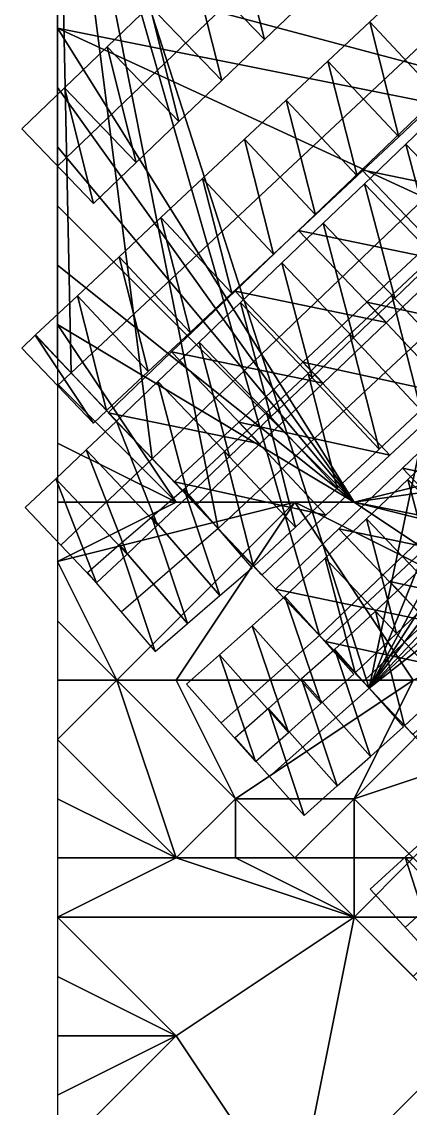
# Model space of a CAD drawing. Header units: metres. Extents: x -1103 to 901, y -902 to 905.
# Drawn here: x -1101.21 to -1088.1, y -532.44 to -495.78 of the extents above; entities that cross this region are included whole.
import ezdxf

# ---------------------------------------------------------------- set-up
doc = ezdxf.new("R2010")
doc.units = ezdxf.units.M
for name, color, linetype in [('OSM_BUILDING_FOOTPRINTS', 7, 'CONTINUOUS'), ('OSM_BUILDING_ROOFS', 1, 'CONTINUOUS'), ('OSM_BUILDING_WALLS', 8, 'CONTINUOUS'), ('OSM_RAIL_AXES', 6, 'CONTINUOUS'), ('OSM_RAIL_SURFACE', 7, 'CONTINUOUS'), ('OSM_TERRAIN', 3, 'CONTINUOUS'), ('OSM_TUNNELS', 252, 'CONTINUOUS')]:
    doc.layers.add(name, color=color, linetype=linetype)

msp = doc.modelspace()

# ---------------------------------------------------------------- linework, layer by layer
at = {"layer": 'OSM_BUILDING_FOOTPRINTS'}
msp.add_polyline3d([(-1054.416, -490.72, 14.952), (-1057.069, -487.9, 14.952), (-1059.025, -485.843, 14.952), (-1062.142, -482.548, 14.952), (-1064.729, -479.805, 14.952), (-1067.139, -477.262, 14.952), (-1071.184, -472.982, 14.952), (-1078.336, -465.418, 14.952), (-1100, -485.639, 14.952), (-1100, -507.15, 14.952), (-1099.547, -507.63, 14.952), (-1096.806, -510.528, 14.952), (-1094.584, -512.883, 14.952), (-1091.168, -516.488, 14.952), (-1089.488, -518.269, 14.952), (-1086.88, -521.022, 14.952)], close=True, dxfattribs=at)
at = {"layer": 'OSM_BUILDING_ROOFS'}
for points in [[(-1089.488, -518.269, 20.152), (-1078.336, -465.418, 20.152), (-1100, -485.639, 20.152)], [(-1089.488, -518.269, 20.152), (-1071.184, -472.982, 20.152), (-1078.336, -465.418, 20.152)], [(-1089.488, -518.269, 20.152), (-1067.139, -477.262, 20.152), (-1071.184, -472.982, 20.152)], [(-1089.488, -518.269, 20.152), (-1064.729, -479.805, 20.152), (-1067.139, -477.262, 20.152)], [(-1089.488, -518.269, 20.152), (-1062.142, -482.548, 20.152), (-1064.729, -479.805, 20.152)], [(-1089.488, -518.269, 20.152), (-1059.025, -485.843, 20.152), (-1062.142, -482.548, 20.152)], [(-1100, -485.639, 20.152), (-1100, -507.15, 20.152), (-1099.547, -507.63, 20.152)], [(-1100, -485.639, 20.152), (-1099.547, -507.63, 20.152), (-1096.806, -510.528, 20.152)], [(-1100, -485.639, 20.152), (-1096.806, -510.528, 20.152), (-1094.584, -512.883, 20.152)], [(-1100, -485.639, 20.152), (-1094.584, -512.883, 20.152), (-1091.168, -516.488, 20.152)], [(-1100, -485.639, 20.152), (-1091.168, -516.488, 20.152), (-1089.488, -518.269, 20.152)], [(-1089.488, -518.269, 20.152), (-1057.069, -487.9, 20.152), (-1059.025, -485.843, 20.152)], [(-1089.488, -518.269, 20.152), (-1054.416, -490.72, 20.152), (-1057.069, -487.9, 20.152)], [(-1089.488, -518.269, 20.152), (-1086.88, -521.022, 20.152), (-1054.416, -490.72, 20.152)]]:
    msp.add_3dface(points, dxfattribs=at)
at = {"layer": 'OSM_BUILDING_WALLS'}
for points in [[(-1100, -485.639, 14.952), (-1100, -507.15, 14.952), (-1100, -507.15, 20.152)], [(-1100, -485.639, 14.952), (-1100, -507.15, 20.152), (-1100, -485.639, 20.152)], [(-1100, -507.15, 14.952), (-1099.547, -507.63, 14.952), (-1099.547, -507.63, 20.152)], [(-1100, -507.15, 14.952), (-1099.547, -507.63, 20.152), (-1100, -507.15, 20.152)], [(-1099.547, -507.63, 14.952), (-1096.806, -510.528, 14.952), (-1096.806, -510.528, 20.152)], [(-1099.547, -507.63, 14.952), (-1096.806, -510.528, 20.152), (-1099.547, -507.63, 20.152)], [(-1096.806, -510.528, 14.952), (-1094.584, -512.883, 14.952), (-1094.584, -512.883, 20.152)], [(-1096.806, -510.528, 14.952), (-1094.584, -512.883, 20.152), (-1096.806, -510.528, 20.152)], [(-1094.584, -512.883, 14.952), (-1091.168, -516.488, 14.952), (-1091.168, -516.488, 20.152)], [(-1094.584, -512.883, 14.952), (-1091.168, -516.488, 20.152), (-1094.584, -512.883, 20.152)], [(-1091.168, -516.488, 14.952), (-1089.488, -518.269, 14.952), (-1089.488, -518.269, 20.152)], [(-1091.168, -516.488, 14.952), (-1089.488, -518.269, 20.152), (-1091.168, -516.488, 20.152)], [(-1089.488, -518.269, 14.952), (-1086.88, -521.022, 14.952), (-1086.88, -521.022, 20.152)], [(-1089.488, -518.269, 14.952), (-1086.88, -521.022, 20.152), (-1089.488, -518.269, 20.152)]]:
    msp.add_3dface(points, dxfattribs=at)
at = {"layer": 'OSM_RAIL_AXES'}
for points in [[(-1071.184, -472.982, 19.387), (-1100, -500.659, 19.415)], [(-1067.139, -477.262, 18.634), (-1099.547, -507.63, 18.77)], [(-1064.729, -479.805, 18.113), (-1096.806, -510.528, 18.202)], [(-1062.142, -482.548, 17.564), (-1094.584, -512.883, 17.71)], [(-1059.025, -485.843, 16.9), (-1091.168, -516.488, 16.977)], [(-1057.069, -487.9, 16.525), (-1089.488, -518.269, 16.624)], [(-1099.547, -507.63, 18.515), (-1100, -508.062, 18.565)], [(-1096.806, -510.528, 18.242), (-1099.89, -513.447, 18.351)], [(-1094.584, -512.883, 18.281), (-1097.856, -515.703, 18.162)], [(-1091.168, -516.488, 17.743), (-1094.484, -519.441, 17.589)], [(-1089.488, -518.269, 17.535), (-1092.848, -521.255, 17.516)], [(-1088.272, -526.342, 16.131), (-1083.552, -522.018, 16.283)]]:
    msp.add_polyline3d(points, dxfattribs=at)
at = {"layer": 'OSM_RAIL_SURFACE'}
for points in [[(-1094.008, -492.477, 19.508), (-1095.449, -493.861, 19.499), (-1093.025, -496.385, 19.499)], [(-1094.008, -492.477, 19.508), (-1093.025, -496.385, 19.499), (-1091.584, -495.002, 19.508)], [(-1095.449, -493.861, 19.499), (-1096.89, -495.245, 19.497), (-1094.465, -497.769, 19.497)], [(-1095.449, -493.861, 19.499), (-1094.465, -497.769, 19.497), (-1093.025, -496.385, 19.499)], [(-1088.062, -494.47, 18.83), (-1089.471, -495.79, 18.837), (-1087.078, -498.344, 18.837)], [(-1096.89, -495.245, 19.497), (-1098.331, -496.629, 19.508), (-1095.906, -499.153, 19.508)], [(-1096.89, -495.245, 19.497), (-1095.906, -499.153, 19.508), (-1094.465, -497.769, 19.497)], [(-1089.471, -495.79, 18.837), (-1090.88, -497.111, 18.844), (-1088.487, -499.665, 18.844)], [(-1089.471, -495.79, 18.837), (-1088.487, -499.665, 18.844), (-1087.078, -498.344, 18.837)], [(-1098.331, -496.629, 19.508), (-1099.771, -498.013, 19.519), (-1097.347, -500.537, 19.519)], [(-1098.331, -496.629, 19.508), (-1097.347, -500.537, 19.519), (-1095.906, -499.153, 19.508)], [(-1090.88, -497.111, 18.844), (-1092.289, -498.431, 18.851), (-1089.896, -500.985, 18.851)], [(-1090.88, -497.111, 18.844), (-1089.896, -500.985, 18.851), (-1088.487, -499.665, 18.844)], [(-1099.771, -498.013, 19.519), (-1101.212, -499.397, 19.531), (-1098.788, -501.921, 19.531)], [(-1099.771, -498.013, 19.519), (-1098.788, -501.921, 19.531), (-1097.347, -500.537, 19.519)], [(-1092.289, -498.431, 18.851), (-1093.698, -499.751, 18.858), (-1091.305, -502.305, 18.858)], [(-1092.289, -498.431, 18.851), (-1091.305, -502.305, 18.858), (-1089.896, -500.985, 18.851)], [(-1086.859, -498.578, 18.295), (-1088.254, -499.913, 18.3), (-1085.833, -502.441, 18.3)], [(-1093.698, -499.751, 18.858), (-1095.108, -501.072, 18.866), (-1092.714, -503.626, 18.866)], [(-1093.698, -499.751, 18.858), (-1092.714, -503.626, 18.866), (-1091.305, -502.305, 18.858)], [(-1088.254, -499.913, 18.3), (-1089.648, -501.249, 18.304), (-1087.227, -503.777, 18.304)], [(-1088.254, -499.913, 18.3), (-1087.227, -503.777, 18.304), (-1085.833, -502.441, 18.3)], [(-1095.108, -501.072, 18.866), (-1096.517, -502.392, 18.873), (-1094.123, -504.946, 18.873)], [(-1095.108, -501.072, 18.866), (-1094.123, -504.946, 18.873), (-1092.714, -503.626, 18.866)], [(-1089.648, -501.249, 18.304), (-1091.043, -502.585, 18.308), (-1088.622, -505.113, 18.308)], [(-1089.648, -501.249, 18.304), (-1088.622, -505.113, 18.308), (-1087.227, -503.777, 18.304)], [(-1096.517, -502.392, 18.873), (-1097.926, -503.713, 18.881), (-1095.532, -506.266, 18.881)], [(-1096.517, -502.392, 18.873), (-1095.532, -506.266, 18.881), (-1094.123, -504.946, 18.873)], [(-1091.043, -502.585, 18.308), (-1092.438, -503.921, 18.311), (-1090.017, -506.448, 18.311)], [(-1091.043, -502.585, 18.308), (-1090.017, -506.448, 18.311), (-1088.622, -505.113, 18.308)], [(-1097.926, -503.713, 18.881), (-1099.335, -505.033, 18.885), (-1096.942, -507.587, 18.885)], [(-1097.926, -503.713, 18.881), (-1096.942, -507.587, 18.885), (-1095.532, -506.266, 18.881)], [(-1087.316, -503.691, 17.806), (-1088.727, -505.01, 17.811), (-1086.336, -507.567, 17.811)], [(-1092.438, -503.921, 18.311), (-1093.832, -505.257, 18.314), (-1091.411, -507.784, 18.314)], [(-1092.438, -503.921, 18.311), (-1091.411, -507.784, 18.314), (-1090.017, -506.448, 18.311)], [(-1099.335, -505.033, 18.885), (-1100.744, -506.353, 18.89), (-1098.351, -508.907, 18.89)], [(-1099.335, -505.033, 18.885), (-1098.351, -508.907, 18.89), (-1096.942, -507.587, 18.885)], [(-1088.727, -505.01, 17.811), (-1090.137, -506.329, 17.815), (-1087.747, -508.886, 17.815)], [(-1088.727, -505.01, 17.811), (-1087.747, -508.886, 17.815), (-1086.336, -507.567, 17.811)], [(-1093.832, -505.257, 18.314), (-1095.227, -506.592, 18.317), (-1092.806, -509.12, 18.317)], [(-1093.832, -505.257, 18.314), (-1092.806, -509.12, 18.317), (-1091.411, -507.784, 18.314)], [(-1100.754, -506.363, 18.685), (-1101.207, -506.795, 18.685), (-1098.793, -509.329, 18.551)], [(-1100.754, -506.363, 18.685), (-1098.793, -509.329, 18.551), (-1098.34, -508.897, 18.501)], [(-1095.227, -506.592, 18.317), (-1096.622, -507.928, 18.32), (-1094.201, -510.456, 18.32)], [(-1095.227, -506.592, 18.317), (-1094.201, -510.456, 18.32), (-1092.806, -509.12, 18.317)], [(-1090.137, -506.329, 17.815), (-1091.548, -507.648, 17.818), (-1089.157, -510.205, 17.818)], [(-1090.137, -506.329, 17.815), (-1089.157, -510.205, 17.818), (-1087.747, -508.886, 17.815)], [(-1091.548, -507.648, 17.818), (-1092.958, -508.967, 17.822), (-1090.568, -511.524, 17.822)], [(-1091.548, -507.648, 17.818), (-1090.568, -511.524, 17.822), (-1089.157, -510.205, 17.818)], [(-1096.622, -507.928, 18.32), (-1098.016, -509.264, 18.322), (-1095.595, -511.791, 18.322)], [(-1096.622, -507.928, 18.32), (-1095.595, -511.791, 18.322), (-1094.201, -510.456, 18.32)], [(-1092.958, -508.967, 17.822), (-1094.369, -510.286, 17.826), (-1091.978, -512.842, 17.826)], [(-1092.958, -508.967, 17.822), (-1091.978, -512.842, 17.826), (-1090.568, -511.524, 17.822)], [(-1098.009, -509.257, 18.464), (-1099.037, -510.23, 18.578), (-1096.631, -512.772, 18.367)], [(-1098.009, -509.257, 18.464), (-1096.631, -512.772, 18.367), (-1095.603, -511.798, 18.294)], [(-1086.786, -509.892, 17.1), (-1088.183, -511.225, 17.099), (-1085.768, -513.758, 17.099)], [(-1099.037, -510.23, 18.578), (-1100.065, -511.203, 18.455), (-1097.659, -513.745, 18.427)], [(-1099.037, -510.23, 18.578), (-1097.659, -513.745, 18.427), (-1096.631, -512.772, 18.367)], [(-1094.369, -510.286, 17.826), (-1095.779, -511.605, 17.83), (-1093.389, -514.161, 17.83)], [(-1094.369, -510.286, 17.826), (-1093.389, -514.161, 17.83), (-1091.978, -512.842, 17.826)], [(-1100.065, -511.203, 18.455), (-1101.093, -512.176, 18.455), (-1098.687, -514.718, 18.383)], [(-1100.065, -511.203, 18.455), (-1098.687, -514.718, 18.383), (-1097.659, -513.745, 18.427)], [(-1088.183, -511.225, 17.099), (-1089.581, -512.557, 17.098), (-1087.166, -515.09, 17.098)], [(-1088.183, -511.225, 17.099), (-1087.166, -515.09, 17.098), (-1085.768, -513.758, 17.099)], [(-1095.727, -511.558, 18.314), (-1096.817, -512.498, 18.307), (-1094.532, -515.149, 18.139)], [(-1095.727, -511.558, 18.314), (-1094.532, -515.149, 18.139), (-1093.441, -514.209, 18.162)], [(-1096.817, -512.498, 18.307), (-1097.908, -513.438, 18.448), (-1095.623, -516.089, 18.12)], [(-1096.817, -512.498, 18.307), (-1095.623, -516.089, 18.12), (-1094.532, -515.149, 18.139)], [(-1089.581, -512.557, 17.098), (-1090.978, -513.889, 17.098), (-1088.563, -516.423, 17.098)], [(-1089.581, -512.557, 17.098), (-1088.563, -516.423, 17.098), (-1087.166, -515.09, 17.098)], [(-1097.908, -513.438, 18.448), (-1098.998, -514.378, 18.419), (-1096.713, -517.029, 18.101)], [(-1097.908, -513.438, 18.448), (-1096.713, -517.029, 18.101), (-1095.623, -516.089, 18.12)], [(-1090.978, -513.889, 17.098), (-1092.376, -515.222, 17.097), (-1089.961, -517.755, 17.097)], [(-1090.978, -513.889, 17.098), (-1089.961, -517.755, 17.097), (-1088.563, -516.423, 17.098)], [(-1087.865, -514.351, 16.746), (-1089.275, -515.671, 16.745), (-1086.882, -518.226, 16.745)], [(-1092.332, -515.181, 18.032), (-1093.438, -516.166, 17.938), (-1091.11, -518.78, 17.67)], [(-1092.332, -515.181, 18.032), (-1091.11, -518.78, 17.67), (-1090.005, -517.795, 17.694)], [(-1089.275, -515.671, 16.745), (-1090.685, -516.992, 16.744), (-1088.292, -519.546, 16.744)], [(-1089.275, -515.671, 16.745), (-1088.292, -519.546, 16.744), (-1086.882, -518.226, 16.745)], [(-1093.438, -516.166, 17.938), (-1094.543, -517.15, 17.843), (-1092.215, -519.764, 17.663)], [(-1093.438, -516.166, 17.938), (-1092.215, -519.764, 17.663), (-1091.11, -518.78, 17.67)], [(-1094.543, -517.15, 17.843), (-1095.648, -518.134, 17.761), (-1093.321, -520.748, 17.657)], [(-1094.543, -517.15, 17.843), (-1093.321, -520.748, 17.657), (-1092.215, -519.764, 17.663)], [(-1090.651, -516.961, 17.8), (-1091.771, -517.956, 17.705), (-1089.446, -520.572, 17.55)], [(-1090.651, -516.961, 17.8), (-1089.446, -520.572, 17.55), (-1088.326, -519.577, 17.724)], [(-1091.771, -517.956, 17.705), (-1092.891, -518.951, 17.695), (-1090.566, -521.568, 17.536)], [(-1091.771, -517.956, 17.705), (-1090.566, -521.568, 17.536), (-1089.446, -520.572, 17.55)], [(-1092.891, -518.951, 17.695), (-1094.011, -519.947, 17.689), (-1091.686, -522.563, 17.433)], [(-1092.891, -518.951, 17.695), (-1091.686, -522.563, 17.433), (-1090.566, -521.568, 17.536)], [(-1085.91, -526.551, 16.078), (-1087.094, -522.889, 16.408), (-1088.274, -523.97, 16.293)], [(-1087.09, -527.632, 16.083), (-1088.274, -523.97, 16.293), (-1089.454, -525.051, 16.245)], [(-1087.09, -527.632, 16.083), (-1085.91, -526.551, 16.078), (-1088.274, -523.97, 16.293)]]:
    msp.add_3dface(points, dxfattribs=at)
at = {"layer": 'OSM_TERRAIN'}
for points in [[(-1100, -494, 18.582), (-1070, -502, 18.582), (-1060, -492, 18.582)], [(-1100, -496, 18.582), (-1070, -502, 18.582), (-1100, -494, 18.582)], [(-1090, -512, 18.549), (-1074, -508, 18.582), (-1100, -496, 18.582)], [(-1090, -512, 18.549), (-1100, -496, 18.582), (-1100, -498, 18.582)], [(-1100, -496, 18.582), (-1074, -508, 18.582), (-1070, -502, 18.582)], [(-1100, -500, 18.582), (-1090, -512, 18.549), (-1100, -498, 18.582)], [(-1100, -502, 18.582), (-1090, -512, 18.549), (-1100, -500, 18.582)], [(-1100, -504, 18.583), (-1090, -512, 18.549), (-1100, -502, 18.582)], [(-1100, -506, 18.565), (-1090, -512, 18.549), (-1100, -504, 18.583)], [(-1100, -508, 18.565), (-1096, -512, 18.121), (-1100, -506, 18.565)], [(-1096, -512, 18.121), (-1090, -512, 18.549), (-1100, -506, 18.565)], [(-1100, -510, 18.565), (-1096, -512, 18.121), (-1100, -508, 18.565)], [(-1076, -510, 18.582), (-1074, -508, 18.582), (-1090, -512, 18.549)], [(-1100, -512, 18.358), (-1096, -512, 18.121), (-1100, -510, 18.565)], [(-1080, -514, 18.582), (-1076, -510, 18.582), (-1090, -512, 18.549)], [(-1098, -518, 17.989), (-1092, -512, 18.271), (-1100, -514, 18.358)], [(-1100, -514, 18.358), (-1096, -512, 18.121), (-1100, -512, 18.358)], [(-1100, -514, 18.358), (-1092, -512, 18.271), (-1096, -512, 18.121)], [(-1098, -518, 17.989), (-1096, -518, 17.65), (-1092, -512, 18.271)], [(-1096, -518, 17.65), (-1088, -518, 17.518), (-1092, -512, 18.271)], [(-1096, -512, 18.121), (-1092, -512, 18.271), (-1090, -512, 18.549)], [(-1088, -518, 17.518), (-1084, -516, 18.582), (-1092, -512, 18.271)], [(-1092, -512, 18.271), (-1084, -516, 18.582), (-1090, -512, 18.549)], [(-1084, -516, 18.582), (-1082, -514, 18.582), (-1090, -512, 18.549)], [(-1082, -514, 18.582), (-1080, -514, 18.582), (-1090, -512, 18.549)], [(-1100, -516, 18.078), (-1098, -518, 17.989), (-1100, -514, 18.358)], [(-1100, -518, 17.847), (-1098, -518, 17.989), (-1100, -516, 18.078)], [(-1100, -520, 17.213), (-1096, -524, 16.614), (-1098, -518, 17.989)], [(-1100, -520, 17.213), (-1098, -518, 17.989), (-1100, -518, 17.847)], [(-1096, -524, 16.614), (-1094, -522, 17.518), (-1098, -518, 17.989)], [(-1094, -522, 17.518), (-1096, -518, 17.65), (-1098, -518, 17.989)], [(-1094, -522, 17.518), (-1088, -518, 17.518), (-1096, -518, 17.65)], [(-1094, -522, 17.518), (-1090, -522, 17.372), (-1088, -518, 17.518)], [(-1084, -520, 16.415), (-1086, -518, 18.138), (-1090, -522, 17.372)], [(-1090, -522, 17.372), (-1086, -518, 18.138), (-1088, -518, 17.518)], [(-1100, -522, 16.896), (-1096, -524, 16.614), (-1100, -520, 17.213)], [(-1088, -524, 16.162), (-1084, -520, 16.415), (-1090, -522, 17.372)], [(-1100, -524, 16.58), (-1096, -524, 16.614), (-1100, -522, 16.896)], [(-1096, -524, 16.614), (-1094, -524, 17.016), (-1094, -522, 17.518)], [(-1094, -524, 17.016), (-1092, -524, 17.017), (-1094, -522, 17.518)], [(-1092, -524, 17.017), (-1090, -522, 17.372), (-1094, -522, 17.518)], [(-1092, -524, 17.017), (-1090, -524, 16.103), (-1090, -522, 17.372)], [(-1090, -524, 16.103), (-1088, -524, 16.162), (-1090, -522, 17.372)], [(-1100, -526, 16.265), (-1096, -524, 16.614), (-1100, -524, 16.58)], [(-1100, -526, 16.265), (-1090, -526, 16.114), (-1096, -524, 16.614)], [(-1090, -526, 16.114), (-1094, -524, 17.016), (-1096, -524, 16.614)], [(-1090, -526, 16.114), (-1092, -524, 17.017), (-1094, -524, 17.016)], [(-1090, -526, 16.114), (-1090, -524, 16.103), (-1092, -524, 17.017)], [(-1090, -526, 16.114), (-1086, -526, 16.162), (-1088, -524, 16.162)], [(-1090, -526, 16.114), (-1088, -524, 16.162), (-1090, -524, 16.103)], [(-1100, -528, 15.948), (-1096, -530, 15.559), (-1100, -526, 16.265)], [(-1096, -530, 15.559), (-1090, -526, 16.114), (-1100, -526, 16.265)], [(-1092, -536, 14.79), (-1090, -526, 16.114), (-1096, -530, 15.559)], [(-1092, -536, 14.79), (-1086, -530, 15.52), (-1090, -526, 16.114)], [(-1090, -526, 16.114), (-1086, -530, 15.52), (-1088, -528, 16.115)], [(-1088, -528, 16.115), (-1086, -526, 16.162), (-1090, -526, 16.114)], [(-1100, -530, 15.246), (-1096, -530, 15.559), (-1100, -528, 15.948)], [(-1100, -534, 14.211), (-1096, -530, 15.559), (-1100, -532, 14.478)], [(-1100, -534, 14.211), (-1092, -536, 14.79), (-1096, -530, 15.559)], [(-1100, -532, 14.478), (-1096, -530, 15.559), (-1100, -530, 15.246)], [(-1078, -542, 14.506), (-1086, -530, 15.52), (-1092, -536, 14.79)]]:
    msp.add_3dface(points, dxfattribs=at)
at = {"layer": 'OSM_TUNNELS'}
for points in [[(-1087.601, -498.734, 17.877), (-1089.739, -500.782, 17.884), (-1089.739, -500.782, 18.632)], [(-1087.601, -498.734, 17.877), (-1089.739, -500.782, 18.632), (-1087.601, -498.734, 18.632)], [(-1087.601, -498.734, 17.877), (-1087.601, -498.734, 18.632), (-1089.739, -500.782, 18.632)], [(-1087.601, -498.734, 17.877), (-1089.739, -500.782, 18.632), (-1089.739, -500.782, 17.884)], [(-1084.626, -501.839, 24.377), (-1089.739, -500.782, 24.384), (-1087.601, -498.734, 24.377)], [(-1084.626, -501.839, 25.077), (-1087.601, -498.734, 25.077), (-1089.739, -500.782, 25.084)], [(-1089.739, -500.782, 17.884), (-1091.878, -502.83, 17.889), (-1091.878, -502.83, 18.623)], [(-1089.739, -500.782, 17.884), (-1091.878, -502.83, 18.623), (-1089.739, -500.782, 18.632)], [(-1089.739, -500.782, 17.884), (-1089.739, -500.782, 18.632), (-1091.878, -502.83, 18.623)], [(-1089.739, -500.782, 17.884), (-1091.878, -502.83, 18.623), (-1091.878, -502.83, 17.889)], [(-1086.765, -503.888, 24.384), (-1091.878, -502.83, 24.389), (-1089.739, -500.782, 24.384)], [(-1086.765, -503.888, 25.084), (-1089.739, -500.782, 25.084), (-1091.878, -502.83, 25.089)], [(-1084.626, -501.839, 24.377), (-1086.765, -503.888, 24.384), (-1089.739, -500.782, 24.384)], [(-1084.626, -501.839, 25.077), (-1089.739, -500.782, 25.084), (-1086.765, -503.888, 25.084)], [(-1091.878, -502.83, 17.889), (-1094.016, -504.879, 17.894), (-1094.016, -504.879, 18.614)], [(-1091.878, -502.83, 17.889), (-1094.016, -504.879, 18.614), (-1091.878, -502.83, 18.623)], [(-1091.878, -502.83, 17.889), (-1091.878, -502.83, 18.623), (-1094.016, -504.879, 18.614)], [(-1091.878, -502.83, 17.889), (-1094.016, -504.879, 18.614), (-1094.016, -504.879, 17.894)], [(-1088.903, -505.936, 24.389), (-1094.016, -504.879, 24.394), (-1091.878, -502.83, 24.389)], [(-1088.903, -505.936, 25.089), (-1091.878, -502.83, 25.089), (-1094.016, -504.879, 25.094)], [(-1086.765, -503.888, 24.384), (-1088.903, -505.936, 24.389), (-1091.878, -502.83, 24.389)], [(-1086.765, -503.888, 25.084), (-1091.878, -502.83, 25.089), (-1088.903, -505.936, 25.089)], [(-1087.401, -503.223, 17.385), (-1089.564, -505.246, 17.393), (-1089.564, -505.246, 18.619)], [(-1087.401, -503.223, 17.385), (-1089.564, -505.246, 18.619), (-1087.401, -503.223, 18.628)], [(-1087.401, -503.223, 17.385), (-1087.401, -503.223, 18.628), (-1089.564, -505.246, 18.619)], [(-1087.401, -503.223, 17.385), (-1089.564, -505.246, 18.619), (-1089.564, -505.246, 17.393)], [(-1084.464, -506.364, 23.885), (-1089.564, -505.246, 23.893), (-1087.401, -503.223, 23.885)], [(-1084.464, -506.364, 24.585), (-1087.401, -503.223, 24.585), (-1089.564, -505.246, 24.593)], [(-1086.765, -503.888, 17.884), (-1086.765, -503.888, 18.627), (-1088.903, -505.936, 18.618)], [(-1086.765, -503.888, 17.884), (-1088.903, -505.936, 18.618), (-1088.903, -505.936, 17.889)], [(-1086.765, -503.888, 17.884), (-1088.903, -505.936, 17.889), (-1088.903, -505.936, 18.618)], [(-1086.765, -503.888, 17.884), (-1088.903, -505.936, 18.618), (-1086.765, -503.888, 18.627)], [(-1094.016, -504.879, 17.894), (-1096.155, -506.927, 17.898), (-1096.155, -506.927, 18.62)], [(-1094.016, -504.879, 17.894), (-1096.155, -506.927, 18.62), (-1094.016, -504.879, 18.614)], [(-1094.016, -504.879, 17.894), (-1094.016, -504.879, 18.614), (-1096.155, -506.927, 18.62)], [(-1094.016, -504.879, 17.894), (-1096.155, -506.927, 18.62), (-1096.155, -506.927, 17.898)], [(-1091.042, -507.984, 24.394), (-1096.155, -506.927, 24.398), (-1094.016, -504.879, 24.394)], [(-1091.042, -507.984, 25.094), (-1094.016, -504.879, 25.094), (-1096.155, -506.927, 25.098)], [(-1088.903, -505.936, 24.389), (-1091.042, -507.984, 24.394), (-1094.016, -504.879, 24.394)], [(-1088.903, -505.936, 25.089), (-1094.016, -504.879, 25.094), (-1091.042, -507.984, 25.094)], [(-1089.564, -505.246, 17.393), (-1091.727, -507.268, 17.398), (-1091.727, -507.268, 18.61)], [(-1089.564, -505.246, 17.393), (-1091.727, -507.268, 18.61), (-1089.564, -505.246, 18.619)], [(-1089.564, -505.246, 17.393), (-1089.564, -505.246, 18.619), (-1091.727, -507.268, 18.61)], [(-1089.564, -505.246, 17.393), (-1091.727, -507.268, 18.61), (-1091.727, -507.268, 17.398)], [(-1086.627, -508.386, 23.893), (-1091.727, -507.268, 23.898), (-1089.564, -505.246, 23.893)], [(-1086.627, -508.386, 24.593), (-1089.564, -505.246, 24.593), (-1091.727, -507.268, 24.598)], [(-1084.464, -506.364, 23.885), (-1086.627, -508.386, 23.893), (-1089.564, -505.246, 23.893)], [(-1084.464, -506.364, 24.585), (-1089.564, -505.246, 24.593), (-1086.627, -508.386, 24.593)], [(-1088.903, -505.936, 17.889), (-1088.903, -505.936, 18.618), (-1091.042, -507.984, 18.609)], [(-1088.903, -505.936, 17.889), (-1091.042, -507.984, 18.609), (-1091.042, -507.984, 17.894)], [(-1088.903, -505.936, 17.889), (-1091.042, -507.984, 17.894), (-1091.042, -507.984, 18.609)], [(-1088.903, -505.936, 17.889), (-1091.042, -507.984, 18.609), (-1088.903, -505.936, 18.618)], [(-1096.155, -506.927, 17.898), (-1098.293, -508.975, 17.902), (-1098.293, -508.975, 18.426)], [(-1096.155, -506.927, 17.898), (-1098.293, -508.975, 18.426), (-1096.155, -506.927, 18.62)], [(-1096.155, -506.927, 17.898), (-1096.155, -506.927, 18.62), (-1098.293, -508.975, 18.426)], [(-1096.155, -506.927, 17.898), (-1098.293, -508.975, 18.426), (-1098.293, -508.975, 17.902)], [(-1093.18, -510.032, 24.398), (-1098.293, -508.975, 24.402), (-1096.155, -506.927, 24.398)], [(-1093.18, -510.032, 25.098), (-1096.155, -506.927, 25.098), (-1098.293, -508.975, 25.102)], [(-1091.042, -507.984, 24.394), (-1093.18, -510.032, 24.398), (-1096.155, -506.927, 24.398)], [(-1091.042, -507.984, 25.094), (-1096.155, -506.927, 25.098), (-1093.18, -510.032, 25.098)], [(-1091.727, -507.268, 17.398), (-1093.89, -509.29, 17.403), (-1093.89, -509.29, 18.608)], [(-1091.727, -507.268, 17.398), (-1093.89, -509.29, 18.608), (-1091.727, -507.268, 18.61)], [(-1091.727, -507.268, 17.398), (-1091.727, -507.268, 18.61), (-1093.89, -509.29, 18.608)], [(-1091.727, -507.268, 17.398), (-1093.89, -509.29, 18.608), (-1093.89, -509.29, 17.403)], [(-1088.79, -510.409, 23.898), (-1093.89, -509.29, 23.903), (-1091.727, -507.268, 23.898)], [(-1088.79, -510.409, 24.598), (-1091.727, -507.268, 24.598), (-1093.89, -509.29, 24.603)], [(-1086.627, -508.386, 23.893), (-1088.79, -510.409, 23.898), (-1091.727, -507.268, 23.898)], [(-1086.627, -508.386, 24.593), (-1091.727, -507.268, 24.598), (-1088.79, -510.409, 24.598)], [(-1091.042, -507.984, 17.894), (-1091.042, -507.984, 18.609), (-1093.18, -510.032, 18.605)], [(-1091.042, -507.984, 17.894), (-1093.18, -510.032, 18.605), (-1093.18, -510.032, 17.898)], [(-1091.042, -507.984, 17.894), (-1093.18, -510.032, 17.898), (-1093.18, -510.032, 18.605)], [(-1091.042, -507.984, 17.894), (-1093.18, -510.032, 18.605), (-1091.042, -507.984, 18.609)], [(-1086.627, -508.386, 17.393), (-1086.627, -508.386, 18.614), (-1088.79, -510.409, 18.605)], [(-1086.627, -508.386, 17.393), (-1088.79, -510.409, 18.605), (-1088.79, -510.409, 17.398)], [(-1086.627, -508.386, 17.393), (-1088.79, -510.409, 17.398), (-1088.79, -510.409, 18.605)], [(-1086.627, -508.386, 17.393), (-1088.79, -510.409, 18.605), (-1086.627, -508.386, 18.614)], [(-1086.223, -508.803, 16.681), (-1088.366, -510.846, 16.679), (-1088.366, -510.846, 18.604)], [(-1086.223, -508.803, 16.681), (-1088.366, -510.846, 18.604), (-1086.223, -508.803, 18.613)], [(-1086.223, -508.803, 16.681), (-1086.223, -508.803, 18.613), (-1088.366, -510.846, 18.604)], [(-1086.223, -508.803, 16.681), (-1088.366, -510.846, 18.604), (-1088.366, -510.846, 16.679)], [(-1083.256, -511.915, 23.181), (-1088.366, -510.846, 23.179), (-1086.223, -508.803, 23.181)], [(-1083.256, -511.915, 23.881), (-1086.223, -508.803, 23.881), (-1088.366, -510.846, 23.879)], [(-1093.18, -510.032, 24.398), (-1095.319, -512.08, 24.402), (-1098.293, -508.975, 24.402)], [(-1093.18, -510.032, 25.098), (-1098.293, -508.975, 25.102), (-1095.319, -512.08, 25.102)], [(-1093.89, -509.29, 17.403), (-1096.052, -511.313, 17.41), (-1096.052, -511.313, 18.251)], [(-1093.89, -509.29, 17.403), (-1096.052, -511.313, 18.251), (-1093.89, -509.29, 18.608)], [(-1093.89, -509.29, 17.403), (-1093.89, -509.29, 18.608), (-1096.052, -511.313, 18.251)], [(-1093.89, -509.29, 17.403), (-1096.052, -511.313, 18.251), (-1096.052, -511.313, 17.41)], [(-1090.953, -512.431, 23.903), (-1096.052, -511.313, 23.91), (-1093.89, -509.29, 23.903)], [(-1090.953, -512.431, 24.603), (-1093.89, -509.29, 24.603), (-1096.052, -511.313, 24.61)], [(-1088.79, -510.409, 23.898), (-1090.953, -512.431, 23.903), (-1093.89, -509.29, 23.903)], [(-1088.79, -510.409, 24.598), (-1093.89, -509.29, 24.603), (-1090.953, -512.431, 24.603)], [(-1093.18, -510.032, 17.898), (-1093.18, -510.032, 18.605), (-1095.319, -512.08, 18.212)], [(-1093.18, -510.032, 17.898), (-1095.319, -512.08, 18.212), (-1095.319, -512.08, 17.902)], [(-1093.18, -510.032, 17.898), (-1095.319, -512.08, 17.902), (-1095.319, -512.08, 18.212)], [(-1093.18, -510.032, 17.898), (-1095.319, -512.08, 18.212), (-1093.18, -510.032, 18.605)], [(-1088.79, -510.409, 17.398), (-1088.79, -510.409, 18.605), (-1090.953, -512.431, 18.381)], [(-1088.79, -510.409, 17.398), (-1090.953, -512.431, 18.381), (-1090.953, -512.431, 17.403)], [(-1088.79, -510.409, 17.398), (-1090.953, -512.431, 17.403), (-1090.953, -512.431, 18.381)], [(-1088.79, -510.409, 17.398), (-1090.953, -512.431, 18.381), (-1088.79, -510.409, 18.605)], [(-1088.366, -510.846, 16.679), (-1090.509, -512.889, 16.678), (-1090.509, -512.889, 18.347)], [(-1088.366, -510.846, 16.679), (-1090.509, -512.889, 18.347), (-1088.366, -510.846, 18.604)], [(-1088.366, -510.846, 16.679), (-1088.366, -510.846, 18.604), (-1090.509, -512.889, 18.347)], [(-1088.366, -510.846, 16.679), (-1090.509, -512.889, 18.347), (-1090.509, -512.889, 16.678)], [(-1085.399, -513.958, 23.179), (-1090.509, -512.889, 23.178), (-1088.366, -510.846, 23.179)], [(-1085.399, -513.958, 23.879), (-1088.366, -510.846, 23.879), (-1090.509, -512.889, 23.878)], [(-1083.256, -511.915, 23.181), (-1085.399, -513.958, 23.179), (-1088.366, -510.846, 23.179)], [(-1083.256, -511.915, 23.881), (-1088.366, -510.846, 23.879), (-1085.399, -513.958, 23.879)], [(-1090.953, -512.431, 23.903), (-1093.116, -514.454, 23.91), (-1096.052, -511.313, 23.91)], [(-1090.953, -512.431, 24.603), (-1096.052, -511.313, 24.61), (-1093.116, -514.454, 24.61)], [(-1090.953, -512.431, 17.403), (-1090.953, -512.431, 18.381), (-1093.116, -514.454, 18.059)], [(-1090.953, -512.431, 17.403), (-1093.116, -514.454, 18.059), (-1093.116, -514.454, 17.41)], [(-1090.953, -512.431, 17.403), (-1093.116, -514.454, 17.41), (-1093.116, -514.454, 18.059)], [(-1090.953, -512.431, 17.403), (-1093.116, -514.454, 18.059), (-1090.953, -512.431, 18.381)], [(-1086.635, -512.651, 16.329), (-1088.797, -514.675, 16.325), (-1088.797, -514.675, 18.202)], [(-1086.635, -512.651, 16.329), (-1088.797, -514.675, 18.202), (-1086.635, -512.651, 18.61)], [(-1086.635, -512.651, 16.329), (-1086.635, -512.651, 18.61), (-1088.797, -514.675, 18.202)], [(-1086.635, -512.651, 16.329), (-1088.797, -514.675, 18.202), (-1088.797, -514.675, 16.325)], [(-1083.696, -515.789, 22.829), (-1088.797, -514.675, 22.825), (-1086.635, -512.651, 22.829)], [(-1083.696, -515.789, 23.529), (-1086.635, -512.651, 23.529), (-1088.797, -514.675, 23.525)], [(-1090.509, -512.889, 16.678), (-1092.652, -514.932, 16.677), (-1092.652, -514.932, 17.996)], [(-1090.509, -512.889, 16.678), (-1092.652, -514.932, 17.996), (-1090.509, -512.889, 18.347)], [(-1090.509, -512.889, 16.678), (-1090.509, -512.889, 18.347), (-1092.652, -514.932, 17.996)], [(-1090.509, -512.889, 16.678), (-1092.652, -514.932, 17.996), (-1092.652, -514.932, 16.677)], [(-1087.542, -516.001, 23.178), (-1092.652, -514.932, 23.177), (-1090.509, -512.889, 23.178)], [(-1087.542, -516.001, 23.878), (-1090.509, -512.889, 23.878), (-1092.652, -514.932, 23.877)], [(-1085.399, -513.958, 23.179), (-1087.542, -516.001, 23.178), (-1090.509, -512.889, 23.178)], [(-1085.399, -513.958, 23.879), (-1090.509, -512.889, 23.878), (-1087.542, -516.001, 23.878)], [(-1088.797, -514.675, 16.325), (-1090.958, -516.7, 16.324), (-1090.958, -516.7, 17.765)], [(-1088.797, -514.675, 16.325), (-1090.958, -516.7, 17.765), (-1088.797, -514.675, 18.202)], [(-1088.797, -514.675, 16.325), (-1088.797, -514.675, 18.202), (-1090.958, -516.7, 17.765)], [(-1088.797, -514.675, 16.325), (-1090.958, -516.7, 17.765), (-1090.958, -516.7, 16.324)], [(-1085.857, -517.813, 22.825), (-1090.958, -516.7, 22.824), (-1088.797, -514.675, 22.825)], [(-1085.857, -517.813, 23.525), (-1088.797, -514.675, 23.525), (-1090.958, -516.7, 23.524)], [(-1083.696, -515.789, 22.829), (-1085.857, -517.813, 22.825), (-1088.797, -514.675, 22.825)], [(-1083.696, -515.789, 23.529), (-1088.797, -514.675, 23.525), (-1085.857, -517.813, 23.525)], [(-1087.542, -516.001, 23.178), (-1089.685, -518.044, 23.177), (-1092.652, -514.932, 23.177)], [(-1087.542, -516.001, 23.878), (-1092.652, -514.932, 23.877), (-1089.685, -518.044, 23.877)], [(-1087.542, -516.001, 16.678), (-1087.542, -516.001, 18.092), (-1089.685, -518.044, 17.594)], [(-1087.542, -516.001, 16.678), (-1089.685, -518.044, 17.594), (-1089.685, -518.044, 16.677)], [(-1087.542, -516.001, 16.678), (-1089.685, -518.044, 16.677), (-1089.685, -518.044, 17.594)], [(-1087.542, -516.001, 16.678), (-1089.685, -518.044, 17.594), (-1087.542, -516.001, 18.092)], [(-1085.857, -517.813, 22.825), (-1088.018, -519.838, 22.824), (-1090.958, -516.7, 22.824)], [(-1085.857, -517.813, 23.525), (-1090.958, -516.7, 23.524), (-1088.018, -519.838, 23.524)]]:
    msp.add_3dface(points, dxfattribs=at)

doc.saveas('drawing.dxf')
